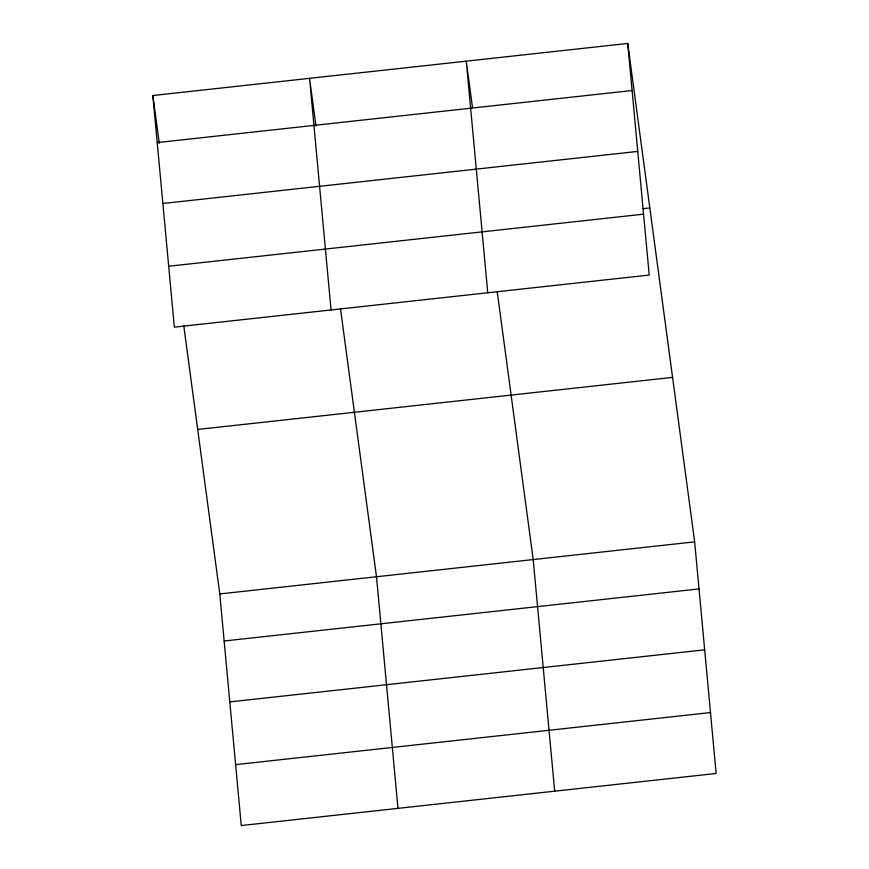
<?xml version="1.0" encoding="UTF-8"?>
<svg xmlns="http://www.w3.org/2000/svg" width="869" height="869" viewBox="0 0 869 869"><rect width="100%" height="100%" fill="white"/><g stroke="black" fill="none" stroke-linecap="round" stroke-linejoin="round"><path stroke-width="1.3" d="M627.733 43.45L649.219 275.06L174.343 327.146L152.857 95.525L627.733 43.45L694.657 541.854L716.143 773.475L241.267 825.55L219.781 593.94L183.793 325.908M157.224 142.592L632.1 90.517M162.872 203.498L637.748 151.412M643.093 208.658L649.816 207.93M168.695 266.24L643.571 214.165M197.697 429.46L672.573 377.385M219.781 593.94L694.657 541.854M224.148 640.996L699.024 588.921M229.796 701.902L704.672 649.827M235.618 764.644L710.494 712.569M472.508 107.582L466.273 61.156L487.759 292.766M497.209 291.528L533.197 559.571L554.683 791.181M315.979 126.092L309.57 78.34L331.056 309.951M340.496 308.712L376.494 576.755L397.98 808.366M152.857 95.525L159.266 143.276"/></g></svg>
